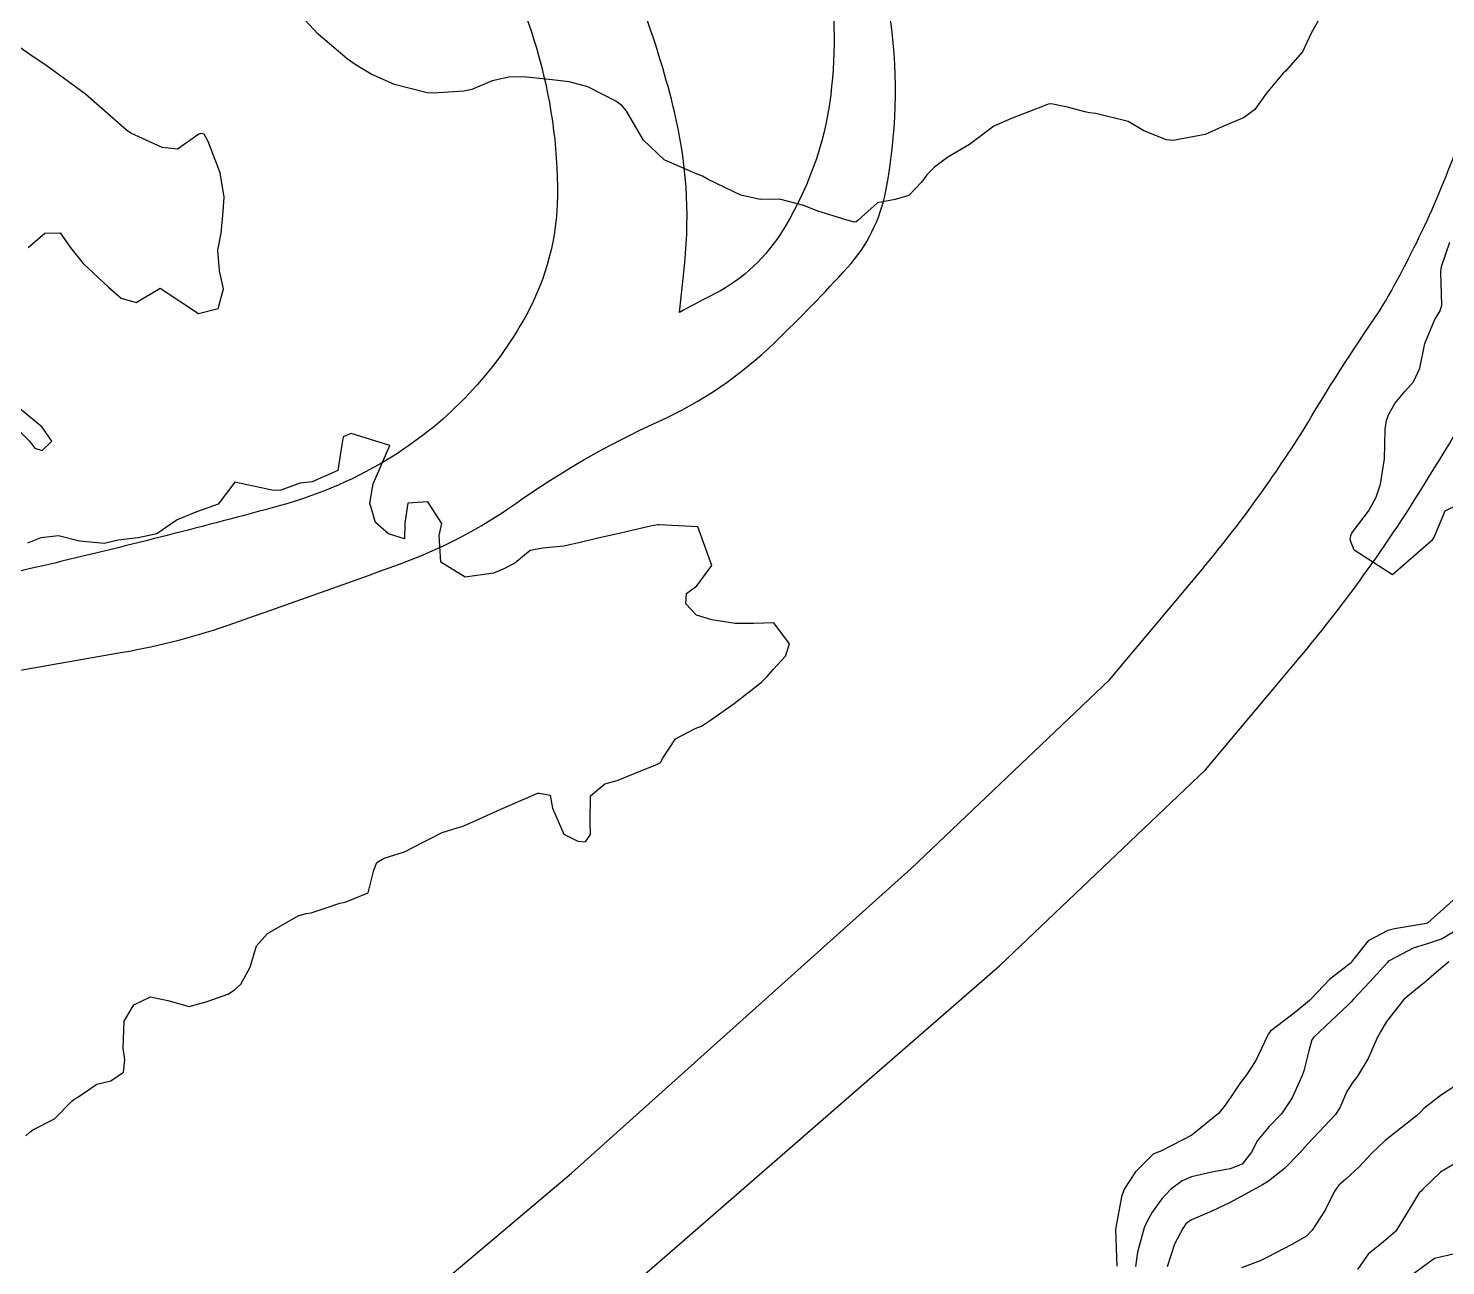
# Model space of a CAD drawing. Header units: metres. Extents: x 318500 to 325275, y 7408834 to 7428799.
# Drawn here: x 322048.6 to 322122, y 7417598.2 to 7417662.3 of the extents above; entities that cross this region are included whole.
import ezdxf

# ---------------------------------------------------------------- set-up
doc = ezdxf.new("R2010")
doc.units = ezdxf.units.M
doc.header["$MEASUREMENT"] = 0
for name, color, linetype in [('Curvas de Nivel 1m', 11, 'Continuous'), ('Curvas de Nivel 5m', 15, 'Continuous'), ('Hidrografia', 140, 'Continuous'), ('Vias Primárias', 230, 'Continuous')]:
    doc.layers.add(name, color=color, linetype=linetype)

msp = doc.modelspace()

# ---------------------------------------------------------------- linework, layer by layer
at = {"layer": 'Curvas de Nivel 1m', "flags": 128}
for points, elevation in [([(322115.611, 7417663.119), (322115.008, 7417662.059), (322114.561, 7417661.089), (322113.684, 7417660.078), (322113.569, 7417659.981), (322112.702, 7417658.944), (322112.1, 7417658.102), (322111.536, 7417657.683), (322110.435, 7417657.217), (322109.527, 7417656.809), (322107.863, 7417656.494), (322107.524, 7417656.523), (322106.351, 7417657.001), (322105.533, 7417657.481), (322103.86, 7417657.884), (322103.537, 7417657.923), (322103.299, 7417657.975), (322102.391, 7417658.227), (322101.542, 7417658.4), (322101.402, 7417658.382), (322101.094, 7417658.247), (322099.534, 7417657.643), (322098.582, 7417657.227), (322097.521, 7417656.435), (322097.323, 7417656.293), (322096.198, 7417655.621), (322095.502, 7417655.104), (322095.112, 7417654.707), (322094.842, 7417654.326), (322094.177, 7417653.635), (322093.476, 7417653.438), (322092.56, 7417653.267), (322091.553, 7417652.369), (322091.459, 7417652.284), (322091.355, 7417652.268), (322090.942, 7417652.378), (322089.467, 7417652.837), (322088.746, 7417653.132), (322087.475, 7417653.448), (322086.481, 7417653.429), (322085.478, 7417653.666), (322083.797, 7417654.475), (322083.492, 7417654.643), (322083.227, 7417654.75), (322081.505, 7417655.483), (322080.446, 7417656.516), (322080.101, 7417657.096), (322079.535, 7417658.053), (322079.316, 7417658.312), (322079.004, 7417658.538), (322077.551, 7417659.276), (322076.586, 7417659.538), (322075.556, 7417659.648), (322074.385, 7417659.77), (322073.558, 7417659.797), (322072.603, 7417659.575), (322071.547, 7417659.138), (322071.145, 7417659.045), (322069.544, 7417658.946), (322069.244, 7417658.965), (322067.55, 7417659.387), (322066.332, 7417659.934), (322065.565, 7417660.394), (322065.103, 7417660.725), (322063.589, 7417662.008), (322062.901, 7417662.75)], 726), ([(322123.28, 7417637.95), (322121.94, 7417637.29), (322121.381, 7417635.968), (322121.248, 7417635.747), (322119.23, 7417634), (322117.243, 7417635.271), (322117.029, 7417635.804), (322117.068, 7417636.023), (322117.128, 7417636.146), (322117.255, 7417636.336), (322117.988, 7417637.294), (322118.372, 7417638.009), (322118.6, 7417638.698), (322118.803, 7417640.005), (322118.841, 7417641.52), (322118.917, 7417642.006), (322119.027, 7417642.313), (322119.343, 7417642.866), (322119.857, 7417643.488), (322120.31, 7417643.986), (322120.646, 7417644.706), (322120.905, 7417645.977), (322121.402, 7417647.193), (322121.7, 7417647.675), (322121.776, 7417647.966), (322121.726, 7417649.677), (322121.765, 7417649.967), (322122.189, 7417651.233)], 726), ([(322122.989, 7417615.867), (322121.794, 7417615.142), (322120.973, 7417614.853), (322120.301, 7417614.649), (322119.056, 7417613.999), (322119.001, 7417613.958), (322118.959, 7417613.917), (322118.05, 7417612.902), (322117.214, 7417612.017), (322117.08, 7417611.867), (322116.927, 7417611.71), (322115.151, 7417610.046), (322115.054, 7417609.901), (322114.899, 7417609.33), (322114.634, 7417608.303), (322114.549, 7417608.055), (322114.032, 7417606.893), (322113.483, 7417606.071), (322112.843, 7417605.419), (322112.23, 7417604.692), (322111.932, 7417604.089), (322111.446, 7417603.469), (322110.817, 7417603.216), (322109.87, 7417603.058), (322108.81, 7417602.806), (322108.337, 7417602.607), (322107.73, 7417602.146), (322107.282, 7417601.664), (322106.782, 7417600.986), (322106.489, 7417600.448), (322106.373, 7417600.164), (322106.021, 7417598.904), (322105.92, 7417598.168)], 724), ([(322122.137, 7417613.952), (322121.498, 7417613.415), (322120.944, 7417612.932), (322120.416, 7417612.5), (322119.813, 7417611.987), (322118.918, 7417610.85), (322118.604, 7417610.312), (322118.431, 7417610.005), (322117.963, 7417608.94), (322117.415, 7417608.015), (322117.173, 7417607.72), (322116.868, 7417607.233), (322116.492, 7417606.388), (322116.267, 7417606.029), (322114.835, 7417604.51), (322114.42, 7417604.056), (322113.64, 7417603.246), (322112.808, 7417602.587), (322112.491, 7417602.396), (322111.919, 7417602.089), (322111.201, 7417601.689), (322110.79, 7417601.463), (322109.868, 7417601.03), (322108.776, 7417600.561), (322108.531, 7417600.376), (322108.362, 7417600.136), (322107.937, 7417599.317), (322107.549, 7417598.148)], 723), ([(322122.878, 7417607.787), (322121.759, 7417607.064), (322120.856, 7417606.349), (322120.667, 7417606.159), (322120.462, 7417605.976), (322118.837, 7417604.683), (322118.129, 7417604.007), (322117.504, 7417603.329), (322116.81, 7417602.69), (322116.452, 7417602.378), (322116.198, 7417602.029), (322115.735, 7417601.087), (322115.07, 7417600.045), (322114.767, 7417599.743), (322114.004, 7417599.303), (322112.756, 7417598.647), (322112.373, 7417598.465), (322111.407, 7417598.093)], 722), ([(322122.827, 7417603.728), (322121.715, 7417603.058), (322120.803, 7417602.167), (322120.704, 7417602.069), (322120.606, 7417601.973), (322119.921, 7417600.845), (322119.394, 7417599.991), (322118.764, 7417599.443), (322117.965, 7417598.801), (322117.414, 7417598.013)], 721)]:
    msp.add_lwpolyline(points, dxfattribs=dict(at, elevation=elevation))
at = {"layer": 'Curvas de Nivel 5m', "elevation": 725, "flags": 128}
for points in [[(322048.57, 7417650.943), (322049.448, 7417651.689), (322050.238, 7417651.709), (322050.795, 7417650.91), (322051.428, 7417650.123), (322052.74, 7417648.887), (322053.402, 7417648.325), (322054.171, 7417648.096), (322055.41, 7417648.85), (322057.391, 7417647.534), (322058.416, 7417647.788), (322058.688, 7417648.807), (322058.492, 7417649.741), (322058.394, 7417650.81), (322058.571, 7417651.687), (322058.68, 7417652.808), (322058.72, 7417653.558), (322058.518, 7417654.81), (322057.893, 7417656.438), (322057.692, 7417656.818), (322057.52, 7417656.86), (322057.414, 7417656.822), (322056.306, 7417656.04), (322055.509, 7417656.13), (322053.889, 7417656.874), (322053.667, 7417657.023), (322053.523, 7417657.153), (322051.54, 7417658.9), (322049.561, 7417660.348), (322048.669, 7417660.944), (322047.581, 7417661.71)], [(322047.319, 7417642.231), (322048.635, 7417640.94), (322048.916, 7417640.556), (322049.295, 7417640.441), (322049.8, 7417640.923), (322049.311, 7417641.64), (322047.712, 7417642.954)], [(322048.462, 7417604.935), (322048.646, 7417605.11), (322048.825, 7417605.238), (322049.934, 7417605.813), (322050.847, 7417606.727), (322050.94, 7417606.808), (322051.097, 7417606.898), (322052.142, 7417607.606), (322052.864, 7417607.784), (322053.514, 7417608.226), (322053.582, 7417608.869), (322053.493, 7417609.478), (322053.547, 7417610.87), (322054.056, 7417611.719), (322054.919, 7417612.129), (322055.817, 7417611.936), (322056.912, 7417611.627), (322057.842, 7417611.885), (322058.922, 7417612.266), (322059.249, 7417612.471), (322059.584, 7417612.79), (322060.066, 7417613.661), (322060.405, 7417614.778), (322060.966, 7417615.405), (322062.551, 7417616.321), (322062.977, 7417616.454), (322063.231, 7417616.484), (322063.954, 7417616.73), (322064.715, 7417616.991), (322064.985, 7417617.039), (322066.176, 7417617.518), (322066.478, 7417618.698), (322066.627, 7417619.085), (322067.019, 7417619.31), (322068.06, 7417619.639), (322069.032, 7417620.147), (322069.377, 7417620.315), (322070.008, 7417620.65), (322070.798, 7417620.887), (322071.043, 7417620.958), (322071.611, 7417621.197), (322073.052, 7417621.849), (322074.733, 7417622.585), (322074.967, 7417622.676), (322075.062, 7417622.688), (322075.612, 7417622.574), (322075.721, 7417621.906), (322076.323, 7417620.567), (322077.035, 7417620.194), (322077.434, 7417620.154), (322077.691, 7417620.55), (322077.687, 7417621.191), (322077.701, 7417622.55), (322078.446, 7417623.163), (322079.072, 7417623.345), (322079.917, 7417623.678), (322081.085, 7417624.144), (322081.318, 7417624.266), (322081.438, 7417624.497), (322082.094, 7417625.502), (322083.113, 7417626.032), (322083.438, 7417626.152), (322083.905, 7417626.468), (322085.129, 7417627.325), (322086.554, 7417628.429), (322086.837, 7417628.732), (322087.15, 7417629.083), (322087.799, 7417629.775), (322088.005, 7417630.412), (322087.186, 7417631.513), (322086.15, 7417631.471), (322085.185, 7417631.47), (322083.986, 7417631.67), (322083.191, 7417631.901), (322082.628, 7417632.486), (322082.672, 7417633.019), (322083.209, 7417633.423), (322083.987, 7417634.468), (322083.25, 7417636.48), (322081.251, 7417636.581), (322081.175, 7417636.578), (322080.805, 7417636.507), (322079.546, 7417636.225), (322079.244, 7417636.153), (322077.938, 7417635.851), (322077.237, 7417635.679), (322076.319, 7417635.484), (322075.232, 7417635.368), (322074.574, 7417635.246), (322073.779, 7417634.602), (322073.217, 7417634.306), (322072.679, 7417634.082), (322071.212, 7417633.865), (322069.95, 7417634.653), (322069.856, 7417636.039), (322070.001, 7417636.652), (322069.267, 7417637.769), (322068.235, 7417637.706), (322068.083, 7417636.678), (322068.058, 7417635.857), (322067.241, 7417636.12), (322066.569, 7417636.7), (322066.265, 7417637.705), (322066.446, 7417638.703), (322067.3, 7417640.69), (322065.309, 7417641.323), (322064.888, 7417641.142), (322064.815, 7417640.725), (322064.618, 7417639.395), (322063.281, 7417638.816), (322062.665, 7417638.749), (322061.666, 7417638.372), (322061.274, 7417638.369), (322059.28, 7417638.8), (322058.421, 7417637.65), (322057.256, 7417637.239), (322056.297, 7417636.834), (322055.239, 7417636.12), (322054.281, 7417635.91), (322053.234, 7417635.796), (322052.51, 7417635.608), (322051.233, 7417635.742), (322050.141, 7417636.012), (322049.235, 7417635.903), (322048.54, 7417635.631)], [(322123.008, 7417617.707), (322121.052, 7417615.969), (322121.013, 7417615.947), (322120.989, 7417615.936), (322119.322, 7417615.658), (322118.984, 7417615.571), (322117.961, 7417615.025), (322117.161, 7417614.018), (322117.077, 7417613.9), (322116.957, 7417613.8), (322115.956, 7417613.023), (322115.024, 7417612.049), (322114.929, 7417611.95), (322114.218, 7417611.356), (322112.913, 7417610.353), (322112.785, 7417610.207), (322112.728, 7417610.082), (322112.151, 7417608.827), (322111.659, 7417608.092), (322111.324, 7417607.645), (322110.863, 7417606.966), (322110.515, 7417606.446), (322110.233, 7417606.109), (322108.838, 7417604.961), (322107.259, 7417604.154), (322106.946, 7417604.04), (322106.827, 7417603.974), (322105.921, 7417603.061), (322105.332, 7417602.175), (322105.193, 7417601.777), (322104.895, 7417600.179), (322104.89, 7417600.058), (322104.943, 7417598.178)]]:
    msp.add_lwpolyline(points, dxfattribs=at)
at = {"layer": 'Hidrografia'}
msp.add_lwpolyline([(322117.829, 7417595.984), (322121.403, 7417598.599), (322123.568, 7417599.101)], dxfattribs=at)
at = {"layer": 'Vias Primárias'}
for points in [[(323715.644, 7420145.548, 0), (323709.04, 7420132.939)], [(323831.088, 7420001.787, 0), (323833.844, 7420008.443, 0.220888)], [(322072.501, 7417696.12), (322081.756, 7417687.608, -0.105242), (322086.117, 7417681.467, -0.055231), (322088.628, 7417673.274, -0.004513), (322089.967, 7417665.833, -0.072676), (322090.134, 7417658.859, -0.113914), (322087.509, 7417651.622, -0.137158), (322083.886, 7417648.424, 0.019379), (322082.311, 7417647.585), (322082.574, 7417650.154, 0.084872), (322082.045, 7417657.981, 0.056675), (322078.37, 7417668.049, 0.066047), (322074.472, 7417673.806, 0.008638), (322066.95, 7417681.973, 0.054351), (322053.468, 7417693.343, 0.036835), (322048.825, 7417695.991, 0.000164), (322033.337, 7417703.366, 0.0041), (322012.429, 7417713.104, 0.013482), (321995.522, 7417720.267, 0.002652), (321979.136, 7417726.594, -0.040422), (321972.725, 7417729.643, 1.197512)], [(321970.952, 7417725.709), (322001.025, 7417712.966), (322023.528, 7417702.49), (322040.223, 7417694.452, -0.02838), (322050.899, 7417688.544, -0.044489), (322062.915, 7417679.387, -0.080518), (322072.196, 7417667.674, -0.05493), (322074.894, 7417661.286, -0.074505), (322075.981, 7417653.63, -0.124197), (322074.375, 7417647.459, -0.127863), (322067.478, 7417640.148, -0.073804), (322061.574, 7417637.561, -0.008187), (322049.96, 7417634.606, -0.035101), (322029.639, 7417631.271, 0.023066), (322020.368, 7417629.978, 0.013061), (322004.875, 7417626.662, 0.091211), (321990.573, 7417620.295, 0.056436), (321982.484, 7417613.292, 0.127546), (321976.004, 7417601.164, 0.084487), (321975.122, 7417588.308, 0.042352)], [(322044.516, 7417628.421), (322053.469, 7417629.981, 0.041368), (322059.233, 7417631.485, 0.002538), (322067.802, 7417634.546, 0.066913), (322073.822, 7417637.693, -0.047251), (322081.185, 7417641.917, 0.085617), (322087.242, 7417646.037, 0.016025), (322091.007, 7417649.915, 0.138101), (322092.991, 7417653.879, 0.0801), (322093.253, 7417662.648, 0.018974), (322091.79, 7417671.274, 0.028852), (322089.701, 7417679.012, 0.083465), (322085.157, 7417687.576, 0.025277), (322081.546, 7417691.821, 0.031394), (322074.962, 7417697.985, 0.040371), (322068.06, 7417702.8), (322047.282, 7417717.894)], [(322059.806, 7417588.743), (322076.705, 7417602.997), (322094.307, 7417618.779), (322104.578, 7417628.551), (322109.183, 7417634.048, 0.033485), (322114.603, 7417641.478, -0.019313), (322118.539, 7417647.626, 0.050208), (322122.769, 7417656.711, 0.046535)], [(322065.461, 7417584.687), (322082.465, 7417599.456), (322098.885, 7417613.749), (322109.544, 7417623.89), (322114.395, 7417629.682, 0.033485), (322120.353, 7417637.846, 0.012445), (322124.446, 7417644.698, 0.029164)]]:
    msp.add_lwpolyline(points, format="xyb", dxfattribs=at)

doc.saveas('drawing.dxf')
